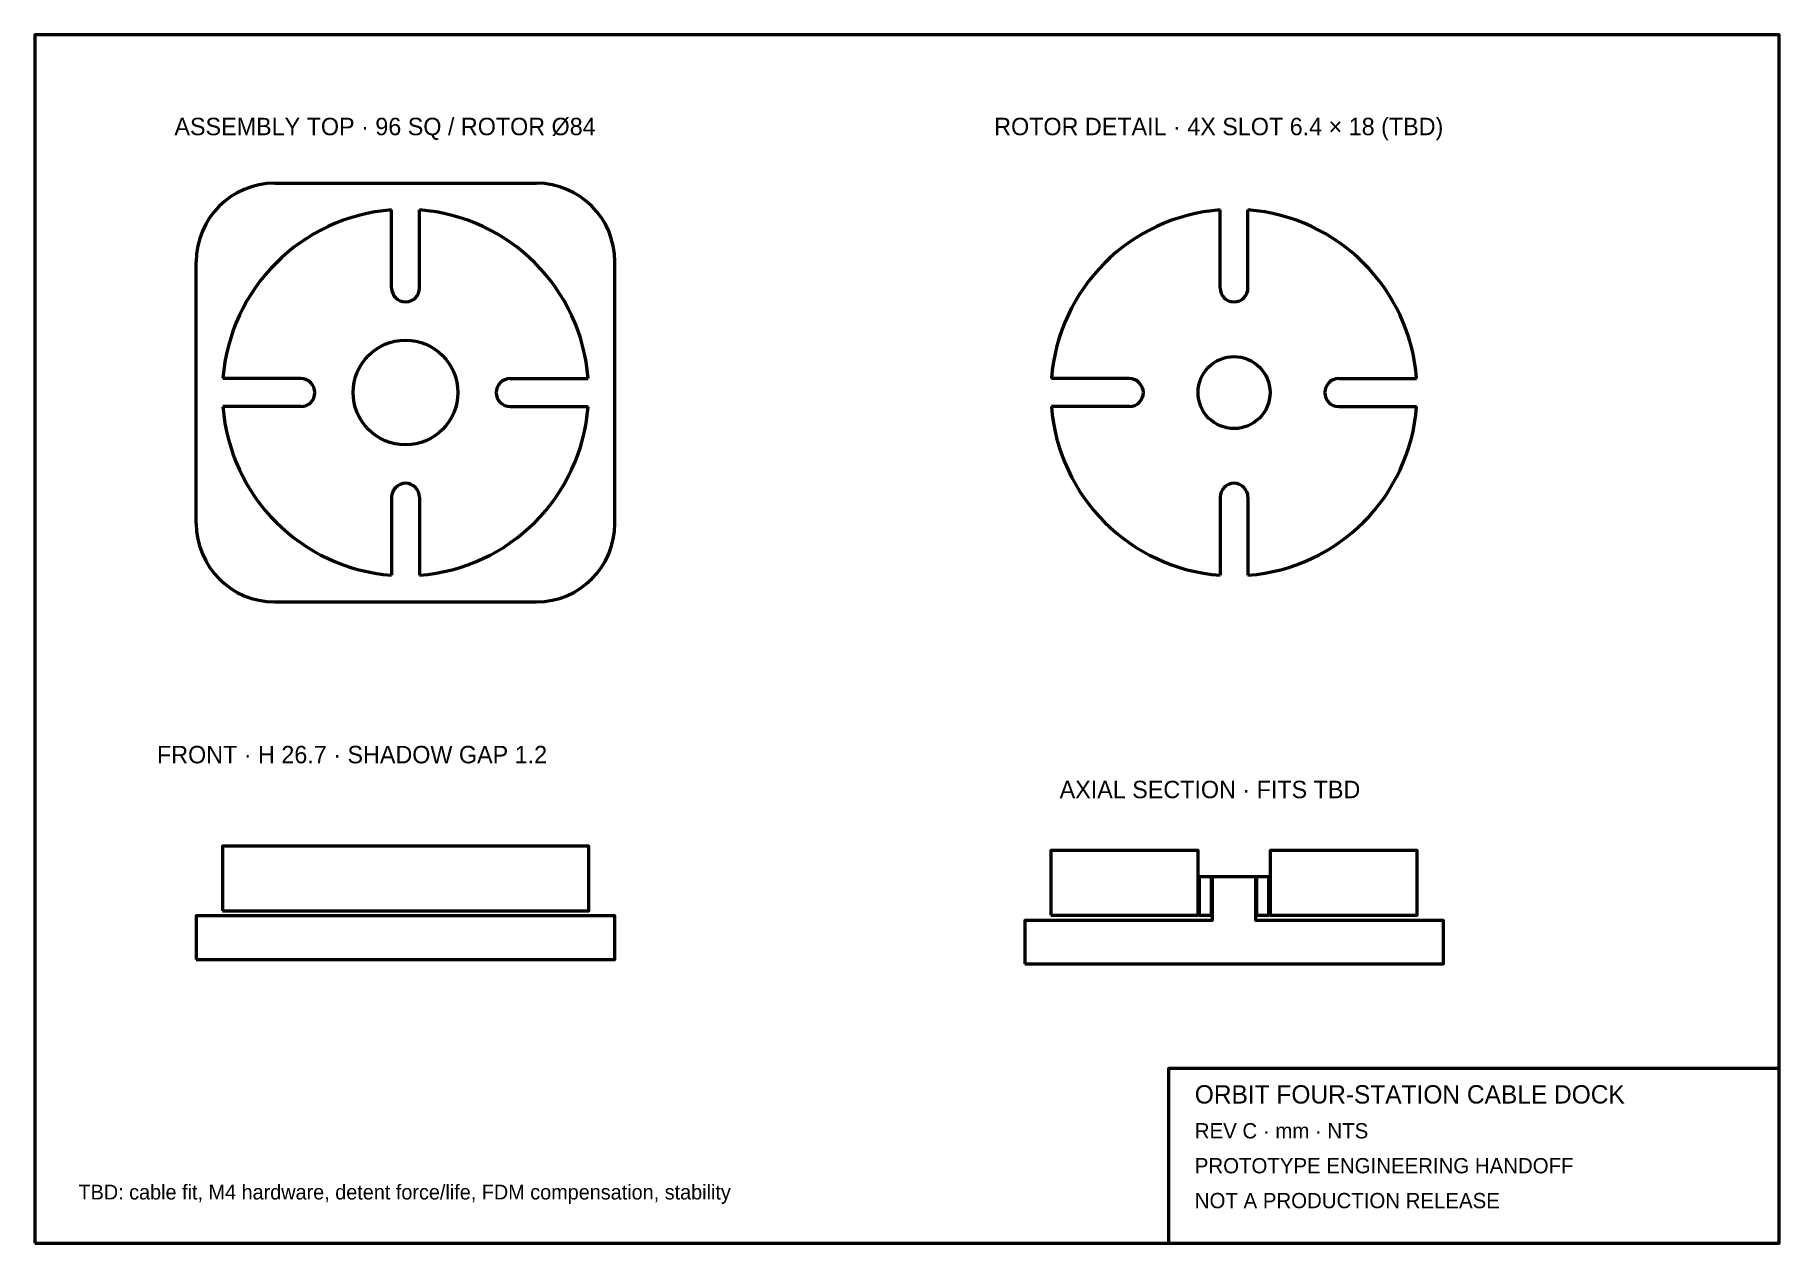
# Model space of a CAD drawing. Header units: millimetres. Extents: x 10 to 410, y 10 to 287.
import ezdxf

# ---------------------------------------------------------------- set-up
doc = ezdxf.new("R2010")
doc.units = ezdxf.units.MM
for name, color, linetype, lineweight in [('01_VISIBLE', 7, 'Continuous', 50), ('04_TEXT', 7, 'Continuous', 18), ('05_TBD', 1, 'Continuous', 25)]:
    doc.layers.add(name, color=color, linetype=linetype, lineweight=lineweight)

msp = doc.modelspace()

# ---------------------------------------------------------------- linework, layer by layer
at = {"layer": '01_VISIBLE'}
for p, q in [((65, 253), (125, 253)), ((91.8, 229), (91.8, 246.88)), ((98.2, 229), (98.2, 246.88)), ((281.8, 229), (281.8, 246.88)), ((288.2, 229), (288.2, 246.88)), ((47, 175), (47, 235)), ((143, 175), (143, 235)), ((71, 208.2), (53.12, 208.2)), ((119, 208.2), (136.88, 208.2)), ((261, 208.2), (243.12, 208.2)), ((309, 208.2), (326.88, 208.2)), ((71, 201.8), (53.12, 201.8)), ((119, 201.8), (136.88, 201.8)), ((261, 201.8), (243.12, 201.8)), ((309, 201.8), (326.88, 201.8)), ((91.8, 181), (91.8, 163.12)), ((98.2, 181), (98.2, 163.12)), ((281.8, 181), (281.8, 163.12)), ((288.2, 181), (288.2, 163.12)), ((65, 157), (125, 157))]:
    msp.add_line(p, q, dxfattribs=at)
for points in [[(10, 10), (410, 10), (410, 287), (10, 287)], [(53, 86.2), (137, 86.2), (137, 101), (53, 101)], [(243, 85.2), (276.75, 85.2), (276.75, 100), (243, 100)], [(293.25, 85.2), (327, 85.2), (327, 100), (293.25, 100)], [(237, 74), (333, 74), (333, 84), (290, 84), (290, 94), (280, 94), (280, 84), (237, 84)], [(277, 85.2), (279.85, 85.2), (279.85, 94), (277, 94)], [(290.15, 85.2), (293, 85.2), (293, 94), (290.15, 94)], [(47, 75), (143, 75), (143, 85), (47, 85)], [(270, 10), (410, 10), (410, 50), (270, 50)]]:
    msp.add_lwpolyline(points, close=True, dxfattribs=at)
for centre, radius in [((95, 205), 12), ((285, 205), 8.25)]:
    msp.add_circle(centre, radius, dxfattribs=at)
for centre, radius, start, end in [((65, 235), 18, 90, 180), ((125, 235), 18, 0, 90), ((95, 205), 42, 94.3696, 175.6304), ((95, 205), 42, 4.3696, 85.6304), ((285, 205), 42, 94.3696, 175.6304), ((285, 205), 42, 4.3696, 85.6304), ((95, 229), 3.2, 180, 360), ((285, 229), 3.2, 180, 360), ((71, 205), 3.2, 270, 450), ((119, 205), 3.2, 90, 270), ((261, 205), 3.2, 270, 450), ((309, 205), 3.2, 90, 270), ((95, 205), 42, 184.3696, 265.6304), ((95, 205), 42, 274.3696, 355.6304), ((285, 205), 42, 184.3696, 265.6304), ((285, 205), 42, 274.3696, 355.6304), ((95, 181), 3.2, 360, 540), ((285, 181), 3.2, 360, 540), ((65, 175), 18, 180, 270), ((125, 175), 18, 270, 360)]:
    msp.add_arc(centre, radius, start, end, dxfattribs=at)

# ---------------------------------------------------------------- texts
at = {"layer": '04_TEXT'}
for s, height, p in [('ASSEMBLY TOP · 96 SQ / ROTOR Ø84', 4, (42, 264)), ('FRONT · H 26.7 · SHADOW GAP 1.2', 4, (38, 120)), ('ORBIT FOUR-STATION CABLE DOCK', 4.2, (276, 42)), ('REV C · mm · NTS', 3.5, (276, 34)), ('PROTOTYPE ENGINEERING HANDOFF', 3.5, (276, 26)), ('NOT A PRODUCTION RELEASE', 3.5, (276, 18))]:
    msp.add_text(s, height=height, dxfattribs=at).set_placement(p)
at = {"layer": '05_TBD'}
for s, height, p in [('ROTOR DETAIL · 4X SLOT 6.4 × 18 (TBD)', 4, (230, 264)), ('AXIAL SECTION · FITS TBD', 4, (245, 112)), ('TBD: cable fit, M4 hardware, detent force/life, FDM compensation, stability', 3.4, (20, 20))]:
    msp.add_text(s, height=height, dxfattribs=at).set_placement(p)

doc.saveas('drawing.dxf')
